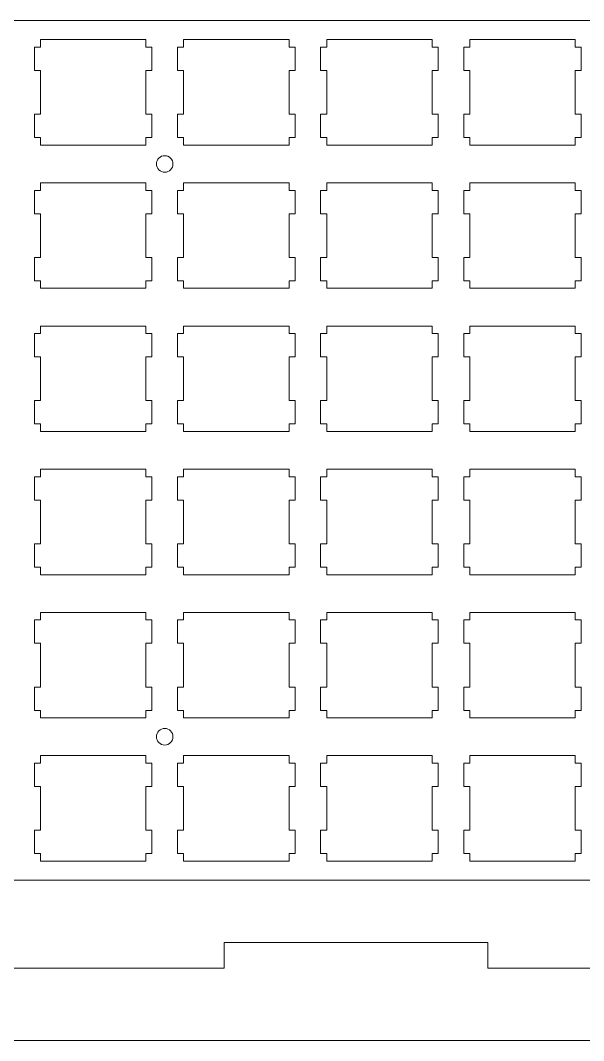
# Model space of a CAD drawing. Header units: inches. Extents: x -50 to 261, y -80 to 218.
# Drawn here: x 29.1 to 103.9, y 70.2 to 205.6 of the extents above; entities that cross this region are included whole.
import ezdxf

# ---------------------------------------------------------------- set-up
doc = ezdxf.new("R2010")
doc.units = ezdxf.units.IN
doc.header["$MEASUREMENT"] = 0
doc.layers.add('CUT', color=7, linetype='Continuous')

msp = doc.modelspace()

# ---------------------------------------------------------------- linework, layer by layer
at = {"layer": 'CUT', "color": 1, "lineweight": 9, "true_color": 0xe60012}
for points in [[(46.55, 198.92), (45.75, 198.92), (45.75, 193.12), (46.55, 193.12), (46.55, 190.02), (45.75, 190.02), (45.75, 189.02), (31.75, 189.02), (31.75, 190.02), (30.95, 190.02), (30.95, 193.12), (31.75, 193.12), (31.75, 198.92), (30.95, 198.92), (30.95, 202.02), (31.75, 202.02), (31.75, 203.02), (45.75, 203.02), (45.75, 202.02), (46.55, 202.02), (46.55, 198.92)], [(65.55, 198.92), (64.75, 198.92), (64.75, 193.12), (65.55, 193.12), (65.55, 190.02), (64.75, 190.02), (64.75, 189.02), (50.75, 189.02), (50.75, 190.02), (49.95, 190.02), (49.95, 193.12), (50.75, 193.12), (50.75, 198.92), (49.95, 198.92), (49.95, 202.02), (50.75, 202.02), (50.75, 203.02), (64.75, 203.02), (64.75, 202.02), (65.55, 202.02), (65.55, 198.92)], [(84.55, 198.92), (83.75, 198.92), (83.75, 193.12), (84.55, 193.12), (84.55, 190.02), (83.75, 190.02), (83.75, 189.02), (69.75, 189.02), (69.75, 190.02), (68.95, 190.02), (68.95, 193.12), (69.75, 193.12), (69.75, 198.92), (68.95, 198.92), (68.95, 202.02), (69.75, 202.02), (69.75, 203.02), (83.75, 203.02), (83.75, 202.02), (84.55, 202.02), (84.55, 198.92)], [(103.55, 198.92), (102.75, 198.92), (102.75, 193.12), (103.55, 193.12), (103.55, 190.02), (102.75, 190.02), (102.75, 189.02), (88.75, 189.02), (88.75, 190.02), (87.95, 190.02), (87.95, 193.12), (88.75, 193.12), (88.75, 198.92), (87.95, 198.92), (87.95, 202.02), (88.75, 202.02), (88.75, 203.02), (102.75, 203.02), (102.75, 202.02), (103.55, 202.02), (103.55, 198.92)], [(46.55, 179.92), (45.75, 179.92), (45.75, 174.12), (46.55, 174.12), (46.55, 171.02), (45.75, 171.02), (45.75, 170.02), (31.75, 170.02), (31.75, 171.02), (30.95, 171.02), (30.95, 174.12), (31.75, 174.12), (31.75, 179.92), (30.95, 179.92), (30.95, 183.02), (31.75, 183.02), (31.75, 184.02), (45.75, 184.02), (45.75, 183.02), (46.55, 183.02), (46.55, 179.92)], [(65.55, 179.92), (64.75, 179.92), (64.75, 174.12), (65.55, 174.12), (65.55, 171.02), (64.75, 171.02), (64.75, 170.02), (50.75, 170.02), (50.75, 171.02), (49.95, 171.02), (49.95, 174.12), (50.75, 174.12), (50.75, 179.92), (49.95, 179.92), (49.95, 183.02), (50.75, 183.02), (50.75, 184.02), (64.75, 184.02), (64.75, 183.02), (65.55, 183.02), (65.55, 179.92)], [(84.55, 179.92), (83.75, 179.92), (83.75, 174.12), (84.55, 174.12), (84.55, 171.02), (83.75, 171.02), (83.75, 170.02), (69.75, 170.02), (69.75, 171.02), (68.95, 171.02), (68.95, 174.12), (69.75, 174.12), (69.75, 179.92), (68.95, 179.92), (68.95, 183.02), (69.75, 183.02), (69.75, 184.02), (83.75, 184.02), (83.75, 183.02), (84.55, 183.02), (84.55, 179.92)], [(103.55, 179.92), (102.75, 179.92), (102.75, 174.12), (103.55, 174.12), (103.55, 171.02), (102.75, 171.02), (102.75, 170.02), (88.75, 170.02), (88.75, 171.02), (87.95, 171.02), (87.95, 174.12), (88.75, 174.12), (88.75, 179.92), (87.95, 179.92), (87.95, 183.02), (88.75, 183.02), (88.75, 184.02), (102.75, 184.02), (102.75, 183.02), (103.55, 183.02), (103.55, 179.92)], [(30.95, 155.12), (31.75, 155.12), (31.75, 160.92), (30.95, 160.92), (30.95, 164.02), (31.75, 164.02), (31.75, 165.02), (45.75, 165.02), (45.75, 164.02), (46.55, 164.02), (46.55, 160.92), (45.75, 160.92), (45.75, 155.12), (46.55, 155.12), (46.55, 152.02), (45.75, 152.02), (45.75, 151.02), (31.75, 151.02), (31.75, 152.02), (30.95, 152.02), (30.95, 155.12)], [(49.95, 155.12), (50.75, 155.12), (50.75, 160.92), (49.95, 160.92), (49.95, 164.02), (50.75, 164.02), (50.75, 165.02), (64.75, 165.02), (64.75, 164.02), (65.55, 164.02), (65.55, 160.92), (64.75, 160.92), (64.75, 155.12), (65.55, 155.12), (65.55, 152.02), (64.75, 152.02), (64.75, 151.02), (50.75, 151.02), (50.75, 152.02), (49.95, 152.02), (49.95, 155.12)], [(68.95, 155.12), (69.75, 155.12), (69.75, 160.92), (68.95, 160.92), (68.95, 164.02), (69.75, 164.02), (69.75, 165.02), (83.75, 165.02), (83.75, 164.02), (84.55, 164.02), (84.55, 160.92), (83.75, 160.92), (83.75, 155.12), (84.55, 155.12), (84.55, 152.02), (83.75, 152.02), (83.75, 151.02), (69.75, 151.02), (69.75, 152.02), (68.95, 152.02), (68.95, 155.12)], [(87.95, 155.12), (88.75, 155.12), (88.75, 160.92), (87.95, 160.92), (87.95, 164.02), (88.75, 164.02), (88.75, 165.02), (102.75, 165.02), (102.75, 164.02), (103.55, 164.02), (103.55, 160.92), (102.75, 160.92), (102.75, 155.12), (103.55, 155.12), (103.55, 152.02), (102.75, 152.02), (102.75, 151.02), (88.75, 151.02), (88.75, 152.02), (87.95, 152.02), (87.95, 155.12)], [(46.55, 141.92), (45.75, 141.92), (45.75, 136.12), (46.55, 136.12), (46.55, 133.02), (45.75, 133.02), (45.75, 132.02), (31.75, 132.02), (31.75, 133.02), (30.95, 133.02), (30.95, 136.12), (31.75, 136.12), (31.75, 141.92), (30.95, 141.92), (30.95, 145.02), (31.75, 145.02), (31.75, 146.02), (45.75, 146.02), (45.75, 145.02), (46.55, 145.02), (46.55, 141.92)], [(65.55, 141.92), (64.75, 141.92), (64.75, 136.12), (65.55, 136.12), (65.55, 133.02), (64.75, 133.02), (64.75, 132.02), (50.75, 132.02), (50.75, 133.02), (49.95, 133.02), (49.95, 136.12), (50.75, 136.12), (50.75, 141.92), (49.95, 141.92), (49.95, 145.02), (50.75, 145.02), (50.75, 146.02), (64.75, 146.02), (64.75, 145.02), (65.55, 145.02), (65.55, 141.92)], [(84.55, 141.92), (83.75, 141.92), (83.75, 136.12), (84.55, 136.12), (84.55, 133.02), (83.75, 133.02), (83.75, 132.02), (69.75, 132.02), (69.75, 133.02), (68.95, 133.02), (68.95, 136.12), (69.75, 136.12), (69.75, 141.92), (68.95, 141.92), (68.95, 145.02), (69.75, 145.02), (69.75, 146.02), (83.75, 146.02), (83.75, 145.02), (84.55, 145.02), (84.55, 141.92)], [(103.55, 141.92), (102.75, 141.92), (102.75, 136.12), (103.55, 136.12), (103.55, 133.02), (102.75, 133.02), (102.75, 132.02), (88.75, 132.02), (88.75, 133.02), (87.95, 133.02), (87.95, 136.12), (88.75, 136.12), (88.75, 141.92), (87.95, 141.92), (87.95, 145.02), (88.75, 145.02), (88.75, 146.02), (102.75, 146.02), (102.75, 145.02), (103.55, 145.02), (103.55, 141.92)], [(46.55, 122.92), (45.75, 122.92), (45.75, 117.12), (46.55, 117.12), (46.55, 114.02), (45.75, 114.02), (45.75, 113.02), (31.75, 113.02), (31.75, 114.02), (30.95, 114.02), (30.95, 117.12), (31.75, 117.12), (31.75, 122.92), (30.95, 122.92), (30.95, 126.03), (31.75, 126.03), (31.75, 127.02), (45.75, 127.02), (45.75, 126.03), (46.55, 126.03), (46.55, 122.92)], [(65.55, 122.92), (64.75, 122.92), (64.75, 117.12), (65.55, 117.12), (65.55, 114.02), (64.75, 114.02), (64.75, 113.02), (50.75, 113.02), (50.75, 114.02), (49.95, 114.02), (49.95, 117.12), (50.75, 117.12), (50.75, 122.92), (49.95, 122.92), (49.95, 126.03), (50.75, 126.03), (50.75, 127.02), (64.75, 127.02), (64.75, 126.03), (65.55, 126.03), (65.55, 122.92)], [(84.55, 122.92), (83.75, 122.92), (83.75, 117.12), (84.55, 117.12), (84.55, 114.02), (83.75, 114.02), (83.75, 113.02), (69.75, 113.02), (69.75, 114.02), (68.95, 114.02), (68.95, 117.12), (69.75, 117.12), (69.75, 122.92), (68.95, 122.92), (68.95, 126.03), (69.75, 126.03), (69.75, 127.02), (83.75, 127.02), (83.75, 126.03), (84.55, 126.03), (84.55, 122.92)], [(103.55, 122.92), (102.75, 122.92), (102.75, 117.12), (103.55, 117.12), (103.55, 114.02), (102.75, 114.02), (102.75, 113.02), (88.75, 113.02), (88.75, 114.02), (87.95, 114.02), (87.95, 117.12), (88.75, 117.12), (88.75, 122.92), (87.95, 122.92), (87.95, 126.03), (88.75, 126.03), (88.75, 127.02), (102.75, 127.02), (102.75, 126.03), (103.55, 126.03), (103.55, 122.92)], [(46.55, 103.92), (45.75, 103.92), (45.75, 98.12), (46.55, 98.12), (46.55, 95.02), (45.75, 95.02), (45.75, 94.02), (31.75, 94.02), (31.75, 95.02), (30.95, 95.02), (30.95, 98.12), (31.75, 98.12), (31.75, 103.92), (30.95, 103.92), (30.95, 107.02), (31.75, 107.02), (31.75, 108.02), (45.75, 108.02), (45.75, 107.02), (46.55, 107.02), (46.55, 103.92)], [(65.55, 103.92), (64.75, 103.92), (64.75, 98.12), (65.55, 98.12), (65.55, 95.02), (64.75, 95.02), (64.75, 94.02), (50.75, 94.02), (50.75, 95.02), (49.95, 95.02), (49.95, 98.12), (50.75, 98.12), (50.75, 103.92), (49.95, 103.92), (49.95, 107.02), (50.75, 107.02), (50.75, 108.02), (64.75, 108.02), (64.75, 107.02), (65.55, 107.02), (65.55, 103.92)], [(84.55, 103.92), (83.75, 103.92), (83.75, 98.12), (84.55, 98.12), (84.55, 95.02), (83.75, 95.02), (83.75, 94.02), (69.75, 94.02), (69.75, 95.02), (68.95, 95.02), (68.95, 98.12), (69.75, 98.12), (69.75, 103.92), (68.95, 103.92), (68.95, 107.02), (69.75, 107.02), (69.75, 108.02), (83.75, 108.02), (83.75, 107.02), (84.55, 107.02), (84.55, 103.92)], [(103.55, 103.92), (102.75, 103.92), (102.75, 98.12), (103.55, 98.12), (103.55, 95.02), (102.75, 95.02), (102.75, 94.02), (88.75, 94.02), (88.75, 95.02), (87.95, 95.02), (87.95, 98.12), (88.75, 98.12), (88.75, 103.92), (87.95, 103.92), (87.95, 107.02), (88.75, 107.02), (88.75, 108.02), (102.75, 108.02), (102.75, 107.02), (103.55, 107.02), (103.55, 103.92)]]:
    msp.add_lwpolyline(points, dxfattribs=at)
for points, knots in [([(258.53, 205.57), (258.53, 205.57), (-48.27, 205.57), (-48.27, 205.57), (-49.37, 205.57), (-50.27, 204.67), (-50.27, 203.57), (-50.27, 203.57), (-50.27, 93.47), (-50.27, 93.47), (-50.27, 92.37), (-49.37, 91.47), (-48.27, 91.47), (-48.27, 91.47), (258.53, 91.47), (258.53, 91.47), (259.63, 91.47), (260.53, 92.37), (260.53, 93.47), (260.53, 93.47), (260.53, 203.57), (260.53, 203.57), (260.53, 204.67), (259.63, 205.57), (258.53, 205.57)], [0, 0, 0, 0, 1, 1, 1, 2, 2, 2, 3, 3, 3, 4, 4, 4, 5, 5, 5, 6, 6, 6, 7, 7, 7, 8, 8, 8, 8]), ([(48.25, 185.42), (47.65, 185.42), (47.15, 185.91), (47.15, 186.52), (47.15, 187.13), (47.65, 187.62), (48.25, 187.62), (48.86, 187.62), (49.35, 187.13), (49.35, 186.52), (49.35, 185.91), (48.86, 185.42), (48.25, 185.42)], [0, 0, 0, 0, 1, 1, 1, 2, 2, 2, 3, 3, 3, 4, 4, 4, 4]), ([(48.25, 109.42), (47.65, 109.42), (47.15, 109.91), (47.15, 110.52), (47.15, 111.13), (47.65, 111.62), (48.25, 111.62), (48.86, 111.62), (49.35, 111.13), (49.35, 110.52), (49.35, 109.91), (48.86, 109.42), (48.25, 109.42)], [0, 0, 0, 0, 1, 1, 1, 2, 2, 2, 3, 3, 3, 4, 4, 4, 4]), ([(207.13, 79.8), (207.13, 79.8), (207.13, 83.2), (207.13, 83.2), (207.13, 83.2), (182.13, 83.2), (182.13, 83.2), (182.13, 83.2), (182.13, 79.8), (182.13, 79.8), (182.13, 79.8), (154.13, 79.8), (154.13, 79.8), (154.13, 79.8), (154.13, 83.2), (154.13, 83.2), (154.13, 83.2), (119.13, 83.2), (119.13, 83.2), (119.13, 83.2), (119.13, 79.8), (119.13, 79.8), (119.13, 79.8), (91.13, 79.8), (91.13, 79.8), (91.13, 79.8), (91.13, 83.2), (91.13, 83.2), (91.13, 83.2), (56.13, 83.2), (56.13, 83.2), (56.13, 83.2), (56.13, 79.8), (56.13, 79.8), (56.13, 79.8), (28.13, 79.8), (28.13, 79.8), (28.13, 79.8), (28.13, 83.2), (28.13, 83.2), (28.13, 83.2), (3.13, 83.2), (3.13, 83.2), (3.13, 83.2), (3.13, 79.8), (3.13, 79.8), (3.13, 79.8), (-8.27, 79.8), (-8.27, 79.8), (-8.27, 79.8), (-8.27, 72.2), (-8.27, 72.2), (-8.27, 71.1), (-7.37, 70.2), (-6.27, 70.2), (-6.27, 70.2), (216.53, 70.2), (216.53, 70.2), (217.63, 70.2), (218.53, 71.1), (218.53, 72.2), (218.53, 72.2), (218.53, 79.8), (218.53, 79.8), (218.53, 79.8), (207.13, 79.8), (207.13, 79.8)], [0, 0, 0, 0, 1, 1, 1, 2, 2, 2, 3, 3, 3, 4, 4, 4, 5, 5, 5, 6, 6, 6, 7, 7, 7, 8, 8, 8, 9, 9, 9, 10, 10, 10, 11, 11, 11, 12, 12, 12, 13, 13, 13, 14, 14, 14, 15, 15, 15, 16, 16, 16, 17, 17, 17, 18, 18, 18, 19, 19, 19, 20, 20, 20, 21, 21, 21, 22, 22, 22, 22])]:
    msp.add_open_spline(points, degree=3, knots=knots, dxfattribs=at)

doc.saveas('drawing.dxf')
